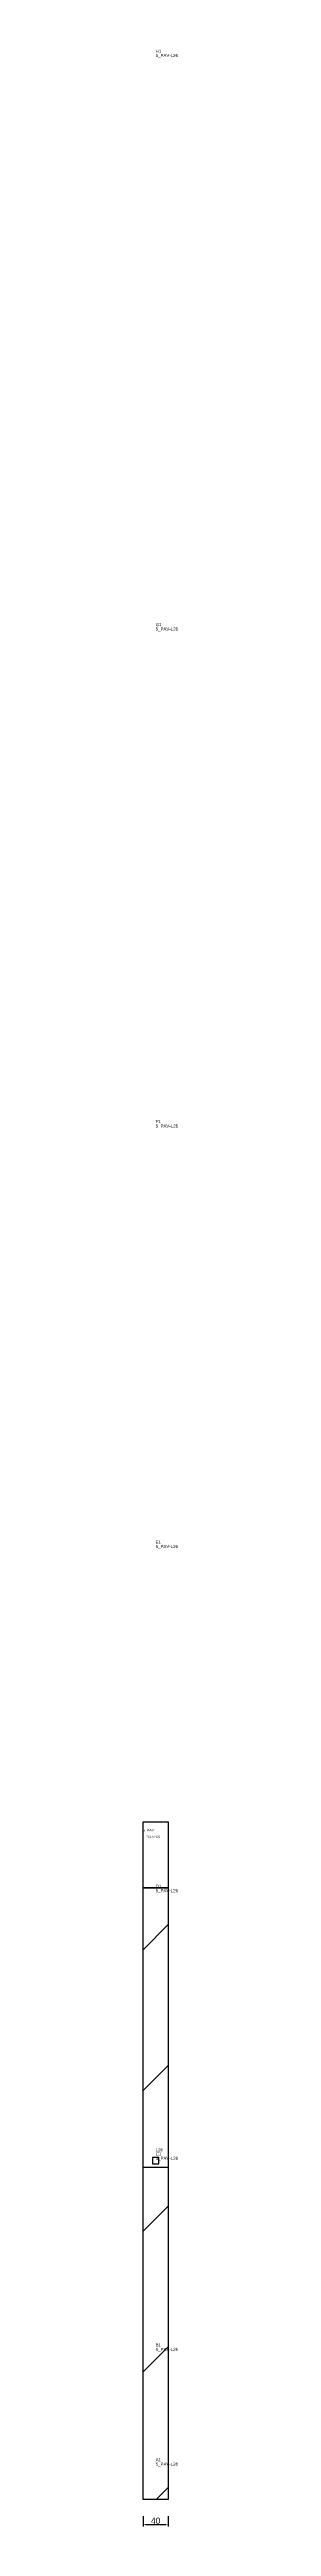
# Model space of a CAD drawing. Header units: metres. Extents: x 222 to 278, y -923 to 3029.
import ezdxf

# ---------------------------------------------------------------- set-up
doc = ezdxf.new("R2010")
doc.units = ezdxf.units.M
for name, color, linetype in [('3', 3, 'CONTINUOUS'), ('AUX00', 7, 'CONTINUOUS'), ('COTA', 241, 'CONTINUOUS'), ('FOLHA', 255, 'CONTINUOUS'), ('Hachura', 251, 'CONTINUOUS'), ('NOMENCLATURA', 7, 'CONTINUOUS'), ('Nível', 160, 'CONTINUOUS'), ('Painéis', 200, 'CONTINUOUS'), ('Pilares', 5, 'CONTINUOUS'), ('SARR_2.2x7', 40, 'CONTINUOUS')]:
    doc.layers.add(name, color=color, linetype=linetype)
doc.styles.add('ARIAL', font='Arial.ttf')
doc.styles.add('STR_STANDARD', font='arial.ttf')
doc.dimstyles.new('EZ DXF', dxfattribs={"dimtxt": 10, "dimasz": 3.5, "dimexe": 3, "dimexo": 1.5, "dimgap": 1, "dimtad": 1, "dimdec": 1, "dimdsep": 46, "dimcen": 2.5, "dimazin": 3, "dimtfac": 1, "dimtmove": 0, "dimatfit": 3})

msp = doc.modelspace()

# ---------------------------------------------------------------- hatches: boundary and pattern name
at = {"layer": 'Hachura'}
h = msp.add_hatch(dxfattribs=at)
h.set_pattern_fill('ANSI31', scale=50)
h.paths.add_polyline_path([(222.2, 201.5), (262.2, 201.5), (262.2, -879.5), (222.2, -879.5)])
h = msp.add_hatch(dxfattribs=at)
h.set_pattern_fill('ANSI31', scale=50)
h.paths.add_polyline_path([(222.2, 201.5), (262.2, 201.5), (262.2, -879.5), (222.2, -879.5)])

# ---------------------------------------------------------------- linework, layer by layer
at = {"layer": '3'}
msp.add_lwpolyline([(222.2, 96.5), (262.2, 96.5)], close=True, dxfattribs=at)
msp.add_lwpolyline([(222.2, 96.5), (262.2, 96.5)], close=True, dxfattribs=at)
at = {"layer": 'Painéis', "color": 200}
for p, q in [((222.2, 201.5), (262.2, 201.5)), ((222.2, -879.5), (222.2, 201.5)), ((222.2, 201.5), (262.2, 201.5)), ((222.2, -879.5), (222.2, 201.5)), ((262.2, 201.5), (262.2, -879.5)), ((262.2, 201.5), (262.2, -879.5)), ((262.2, -879.5), (222.2, -879.5)), ((262.2, -879.5), (222.2, -879.5))]:
    msp.add_line(p, q, dxfattribs=at)
at = {"layer": 'Pilares'}
msp.add_lwpolyline([(237.2, -344), (247.2, -344), (247.2, -334), (237.2, -334)], close=True, dxfattribs=at)
msp.add_lwpolyline([(237.2, -344), (247.2, -344), (247.2, -334), (237.2, -334)], close=True, dxfattribs=at)
at = {"layer": 'SARR_2.2x7'}
msp.add_line((222.2, -349), (262.2, -349), dxfattribs=at)
msp.add_line((222.2, -349), (262.2, -349), dxfattribs=at)

# ---------------------------------------------------------------- texts
at = {"layer": '3', "style": 'STR_STANDARD'}
for s, p in [('H1', (242.2, 3024.5)), ('H1', (242.2, 3024.5)), ('G1', (242.2, 2109.5)), ('G1', (242.2, 2109.5)), ('F1', (242.2, 1316.5)), ('F1', (242.2, 1316.5)), ('E1', (242.2, 645.5)), ('E1', (242.2, 645.5)), ('D1', (242.2, 96.5)), ('D1', (242.2, 96.5)), ('C1', (242.2, -330.5)), ('C1', (242.2, -330.5)), ('B1', (242.2, -635.5)), ('B1', (242.2, -635.5)), ('A1', (242.2, -818.5)), ('A1', (242.2, -818.5))]:
    msp.add_text(s, height=5, dxfattribs=at).set_placement(p)
at = {"layer": 'AUX00', "style": 'STR_STANDARD'}
for p in [(242.2, 3017.5), (242.2, 3017.5), (242.2, 2102.5), (242.2, 2102.5), (242.2, 1309.5), (242.2, 1309.5), (242.2, 638.5), (242.2, 638.5), (242.2, 89.5), (242.2, 89.5), (242.2, -337.5), (242.2, -337.5), (242.2, -642.5), (242.2, -642.5), (242.2, -825.5), (242.2, -825.5)]:
    msp.add_text('5_PAV-L26', height=5, dxfattribs=at).set_placement(p)
at = {"layer": 'FOLHA'}
msp.add_text('FOLHA-L26', height=3, dxfattribs=at).set_placement((227.2, 176.5))
msp.add_text('FOLHA-L26', height=3, dxfattribs=at).set_placement((227.2, 176.5))
at = {"layer": 'NOMENCLATURA', "insert": (242.2, -319), "char_height": 5, "attachment_point": 1, "style": 'ARIAL'}
msp.add_mtext('L26', dxfattribs=at)
msp.add_mtext('L26', dxfattribs=at)
at = {"layer": 'Nível'}
msp.add_text('5_PAV', height=4, dxfattribs=at).set_placement((222.2, 186.5))
msp.add_text('5_PAV', height=4, dxfattribs=at).set_placement((222.2, 186.5))

# ---------------------------------------------------------------- dimensions: what is measured, and where the dimension line sits
at = {"layer": 'COTA'}
msp.add_linear_dim(base=(222.2, -919.5), p1=(222.2, -904.5), p2=(262.2, -904.5), dimstyle='EZ DXF', dxfattribs=at).render()
msp.add_linear_dim(base=(222.2, -919.5), p1=(222.2, -904.5), p2=(262.2, -904.5), dimstyle='EZ DXF', dxfattribs=at).render()

doc.saveas('drawing.dxf')
